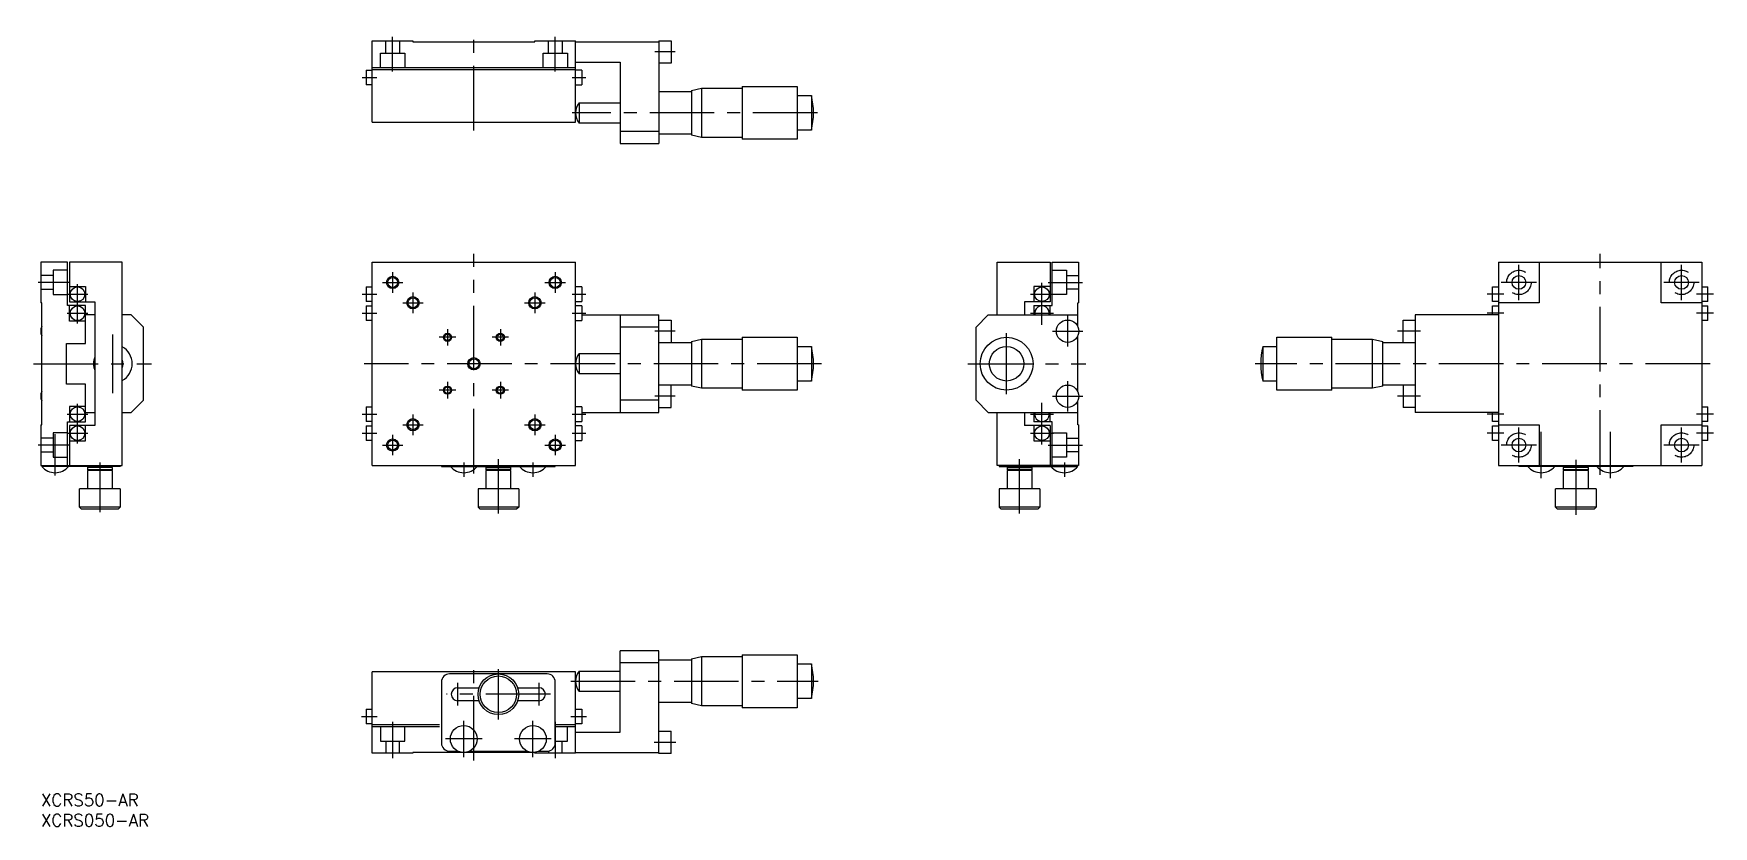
# Model space of a CAD drawing. Extents: x -2 to 411, y -8 to 187.
import ezdxf

# ---------------------------------------------------------------- set-up
doc = ezdxf.new("R2010")
doc.units = 0
doc.header["$LTSCALE"] = 0.5
doc.linetypes.add('CENTER', pattern=[50.8, 31.75, -6.35, 6.35, -6.35])
doc.linetypes.add('DASHED', pattern=[19.05, 12.7, -6.35])
for name, color, linetype in [('MSM_CENTER', 1, 'CENTER'), ('MSM_CONTINUOUS', 7, 'CONTINUOUS'), ('MSM_DASHED', 4, 'DASHED'), ('MSM_NARROW', 5, 'CONTINUOUS'), ('MSM_PART_NUMBER', 7, 'CONTINUOUS')]:
    doc.layers.add(name, color=color, linetype=linetype)
doc.styles.get("Standard").update_dxf_attribs({"font": 'txt.shx', "height": 3, "bigfont": 'bigfont.shx'})

msp = doc.modelspace()

# ---------------------------------------------------------------- linework, layer by layer
at = {"layer": 'MSM_CENTER'}
for p, q in [((86.5, 177.7), (86.5, 186.2)), ((106.5, 163.2), (106.5, 187)), ((126.5, 177.7), (126.5, 186.2)), ((156, 182.5), (151, 182.5)), ((79, 176.2), (82.63, 176.2)), ((130.63, 176.2), (134, 176.2)), ((191, 167.5), (130.63, 167.5)), ((106.5, 78.8), (106.5, 132.8)), ((383.5, 78.5), (383.5, 132.8)), ((86.5, 128.32), (86.5, 123.27)), ((126.5, 128.32), (126.5, 123.27)), ((363.5, 121.47), (363.5, 130.13)), ((403.5, 121.47), (403.5, 130.13)), ((7.21, 125.8), (-0.71, 125.8)), ((9, 115.69), (9, 125.41)), ((83.97, 125.8), (89.02, 125.8)), ((123.97, 125.8), (129.02, 125.8)), ((246.2, 115.4), (246.2, 125.7)), ((247.7, 125.8), (256.2, 125.8)), ((367.83, 125.8), (359.17, 125.8)), ((407.83, 125.8), (399.17, 125.8)), ((6.49, 122.9), (11.51, 122.9)), ((79, 122.9), (82.63, 122.9)), ((88.97, 120.8), (94.02, 120.8)), ((91.5, 123.32), (91.5, 118.27)), ((118.97, 120.8), (124.02, 120.8)), ((121.5, 123.32), (121.5, 118.27)), ((130.63, 122.9), (134, 122.9)), ((243.4, 122.9), (249, 122.9)), ((359.83, 122.9), (355.67, 122.9)), ((411.33, 122.9), (407.17, 122.9)), ((6.49, 118.2), (11.51, 118.2)), ((79, 118.2), (82.63, 118.2)), ((130.63, 118.2), (134, 118.2)), ((243.4, 118.2), (249, 118.2)), ((252.5, 117.55), (252.5, 110.05)), ((359.83, 118.2), (355.67, 118.2)), ((411.33, 118.2), (407.17, 118.2)), ((17.7, 98.59), (17.7, 113.01)), ((102.02, 112.3), (97.97, 112.3)), ((100, 114.32), (100, 110.27)), ((115.02, 112.3), (110.97, 112.3)), ((113, 114.32), (113, 110.27)), ((156, 113.8), (151, 113.8)), ((237.5, 98.3), (237.5, 113.3)), ((248.75, 113.8), (256.25, 113.8)), ((339.33, 113.8), (333.67, 113.8)), ((-1.8, 105.8), (27.2, 105.8)), ((192, 105.8), (79.5, 105.8)), ((228, 105.8), (257, 105.8)), ((410.5, 105.8), (298.67, 105.8)), ((102.02, 99.3), (97.97, 99.3)), ((100, 101.32), (100, 97.27)), ((115.02, 99.3), (110.97, 99.3)), ((113, 101.32), (113, 97.27)), ((252.5, 101.55), (252.5, 94.05)), ((9, 86.19), (9, 95.91)), ((156, 97.8), (151, 97.8)), ((246.2, 85.9), (246.2, 96.2)), ((248.75, 97.8), (256.25, 97.8)), ((339.33, 97.8), (333.67, 97.8)), ((6.49, 93.4), (11.51, 93.4)), ((79, 93.4), (82.63, 93.4)), ((91.5, 93.32), (91.5, 88.27)), ((121.5, 93.32), (121.5, 88.27)), ((130.63, 93.4), (134, 93.4)), ((243.4, 93.4), (249, 93.4)), ((359.83, 93.4), (355.67, 93.4)), ((411.33, 93.4), (407.17, 93.4)), ((3.5, 78.29), (3.5, 88.47)), ((6.49, 88.7), (11.51, 88.7)), ((79, 88.7), (82.63, 88.7)), ((86.5, 88.32), (86.5, 83.27)), ((88.97, 90.8), (94.02, 90.8)), ((118.97, 90.8), (124.02, 90.8)), ((126.5, 88.32), (126.5, 83.27)), ((130.63, 88.7), (134, 88.7)), ((243.4, 88.7), (249, 88.7)), ((359.83, 88.7), (355.67, 88.7)), ((363.5, 81.47), (363.5, 90.13)), ((369, 77.67), (369, 89.09)), ((386, 77.67), (386, 89.09)), ((403.5, 81.47), (403.5, 90.13)), ((411.33, 88.7), (407.17, 88.7)), ((7.21, 85.8), (-0.71, 85.8)), ((83.97, 85.8), (89.02, 85.8)), ((123.97, 85.8), (129.02, 85.8)), ((247.7, 85.8), (256.2, 85.8)), ((367.83, 85.8), (359.17, 85.8)), ((407.83, 85.8), (399.17, 85.8)), ((14.5, 81.51), (14.5, 69.29)), ((104, 81.5), (104, 78)), ((112.5, 69), (112.5, 82.3)), ((121, 81.5), (121, 78)), ((240.7, 69), (240.7, 82.3)), ((251.7, 81.5), (251.7, 78)), ((377.5, 82.13), (377.5, 68.67)), ((106.5, 8.2), (106.5, 32)), ((112.5, 18.31), (112.5, 30.69)), ((102.5, 21.71), (102.5, 27.29)), ((122.5, 21.71), (122.5, 27.29)), ((130.31, 27.7), (191.19, 27.7)), ((125.29, 24.5), (99.71, 24.5)), ((78.81, 19), (82.69, 19)), ((86.5, 17.69), (86.5, 8.81)), ((104, 9.01), (104, 17.99)), ((121, 9.01), (121, 17.99)), ((126.5, 17.69), (126.5, 8.81)), ((130.31, 19), (134.19, 19)), ((108.49, 13.5), (99.51, 13.5)), ((125.49, 13.5), (116.51, 13.5)), ((150.81, 12.7), (156.19, 12.7))]:
    msp.add_line(p, q, dxfattribs=at)
at = {"layer": 'MSM_CONTINUOUS'}
for p, q in [((81.5, 165.2), (81.5, 185.2)), ((81.5, 185.2), (91.5, 185.2)), ((91.5, 185.2), (91.5, 185)), ((91.5, 185), (121.5, 185)), ((121.5, 185.2), (131.5, 185.2)), ((121.5, 185), (121.5, 185.2)), ((131.5, 165.2), (131.5, 185.2)), ((131.5, 185), (152, 185)), ((152, 185.25), (152, 160)), ((152, 185.25), (155, 185.25)), ((155, 185.25), (155, 179.75)), ((80, 178), (81.5, 178)), ((80, 178), (80, 174.4)), ((81.5, 178.7), (131.5, 178.7)), ((81.5, 178.2), (131.5, 178.2)), ((131.5, 180), (142.5, 180)), ((133, 178), (131.5, 178)), ((133, 178), (133, 174.4)), ((142.5, 180), (142.5, 160)), ((155, 179.75), (152, 179.75)), ((81.5, 174.4), (80, 174.4)), ((131.5, 174.4), (133, 174.4)), ((160, 173), (162.5, 173.55)), ((162.5, 173.55), (172.5, 173.55)), ((162.5, 173.55), (162.5, 161.45)), ((172.5, 174), (186, 174)), ((172.5, 174), (172.5, 161)), ((186, 174), (186, 161)), ((132.4, 170), (142.5, 170)), ((132.4, 170), (132.4, 165)), ((152, 172.75), (160, 172.75)), ((160, 173), (160, 162)), ((186, 171.75), (189.5, 171.75)), ((189.5, 171.75), (189.5, 163.25)), ((81.5, 165.2), (131.5, 165.2)), ((142.5, 165), (132.4, 165)), ((142.5, 163), (152, 163)), ((160, 162.25), (152, 162.25)), ((162.5, 161.45), (160, 162)), ((172.5, 161.45), (162.5, 161.45)), ((189.5, 163.25), (186, 163.25)), ((142.5, 160), (152, 160)), ((186, 161), (172.5, 161)), ((6.5, 130.8), (0, 130.8)), ((0, 130.8), (0, 120.8)), ((6.5, 120.1), (6.5, 130.8)), ((7, 130.8), (7, 121)), ((20, 130.8), (7, 130.8)), ((20, 80.8), (20, 130.8)), ((81.5, 130.8), (131.5, 130.8)), ((81.5, 80.8), (81.5, 130.8)), ((131.5, 80.8), (131.5, 130.8)), ((235.2, 130.8), (248.2, 130.8)), ((235.2, 117.8), (235.2, 130.8)), ((248.2, 130.8), (248.2, 121)), ((248.7, 130.8), (255.2, 130.8)), ((248.7, 120.1), (248.7, 130.8)), ((255.2, 130.8), (255.2, 120.8)), ((358.5, 130.8), (408.5, 130.8)), ((358.5, 130.8), (358.5, 80.8)), ((368.5, 130.8), (368.5, 120.8)), ((398.5, 120.8), (398.5, 130.8)), ((408.5, 130.8), (408.5, 80.8)), ((7, 124.8), (11, 124.8)), ((11, 124.8), (11, 121)), ((80, 124.7), (81.52, 124.7)), ((80, 124.7), (80, 121.1)), ((133, 124.7), (131.48, 124.7)), ((133, 124.7), (133, 121.1)), ((248.2, 124.8), (244.2, 124.8)), ((244.2, 124.8), (244.2, 121)), ((357, 124.7), (358.5, 124.7)), ((357, 121.1), (357, 124.7)), ((408.5, 124.7), (410, 124.7)), ((410, 121.1), (410, 124.7)), ((0.2, 120.8), (0, 120.8)), ((0.2, 90.8), (0.2, 120.8)), ((11, 120.1), (6.5, 120.1)), ((7, 121), (13.3, 121)), ((7, 116.3), (7, 120.1)), ((11, 110.8), (11, 120.1)), ((13.3, 121), (13.3, 90.6)), ((81.52, 121.1), (80, 121.1)), ((80, 120), (81.5, 120)), ((80, 120), (80, 116.4)), ((131.48, 121.1), (133, 121.1)), ((133, 120), (131.5, 120)), ((133, 120), (133, 116.4)), ((241.9, 121), (241.9, 117.8)), ((248.2, 121), (241.9, 121)), ((244.2, 120.1), (244.2, 117.8)), ((244.2, 120.1), (248.7, 120.1)), ((248.2, 117.8), (248.2, 120.1)), ((255, 114.95), (255, 120.8)), ((255, 120.8), (255.2, 120.8)), ((358.5, 121.1), (357, 121.1)), ((357, 120), (358.5, 120)), ((357, 117.8), (357, 120)), ((368.5, 120.8), (358.5, 120.8)), ((408.5, 120.8), (398.5, 120.8)), ((410, 121.1), (408.5, 121.1)), ((408.5, 120), (410, 120)), ((410, 116.4), (410, 120)), ((11, 116.3), (7, 116.3)), ((13.3, 117.8), (11, 117.8)), ((22.2, 117.8), (20, 117.8)), ((25.2, 114.8), (22.2, 117.8)), ((81.5, 116.4), (80, 116.4)), ((131.5, 116.4), (133, 116.4)), ((133, 117.8), (152, 117.8)), ((142.5, 117.8), (142.5, 93.8)), ((152, 93.8), (152, 117.8)), ((152, 116.55), (155, 116.55)), ((155, 116.55), (155, 111.05)), ((233, 117.8), (230, 114.8)), ((233, 117.8), (255, 117.8)), ((335, 116.55), (338, 116.55)), ((335, 111.05), (335, 116.55)), ((358.5, 117.8), (338, 117.8)), ((338, 117.8), (338, 93.8)), ((410, 116.4), (408.5, 116.4)), ((25.2, 96.8), (25.2, 114.8)), ((152, 114.8), (142.5, 114.8)), ((160, 111.3), (162.5, 111.85)), ((162.5, 111.85), (172.5, 111.85)), ((162.5, 111.85), (162.5, 99.75)), ((172.5, 112.3), (186, 112.3)), ((172.5, 112.3), (172.5, 99.3)), ((186, 112.3), (186, 99.3)), ((230, 96.8), (230, 114.8)), ((255, 98.95), (255, 112.65)), ((304, 112.3), (317.5, 112.3)), ((304, 99.3), (304, 112.3)), ((317.5, 99.3), (317.5, 112.3)), ((317.5, 111.85), (327.5, 111.85)), ((327.5, 111.85), (330, 111.3)), ((327.5, 99.75), (327.5, 111.85)), ((6.3, 100.8), (6.3, 110.8)), ((6.3, 110.8), (11, 110.8)), ((132.4, 108.3), (142.5, 108.3)), ((132.4, 108.3), (132.4, 103.3)), ((152, 111.05), (160, 111.05)), ((160, 111.3), (160, 100.3)), ((186, 110.05), (189.5, 110.05)), ((189.5, 110.05), (189.5, 101.55)), ((300.5, 110.05), (304, 110.05)), ((300.5, 110.05), (300.5, 101.55)), ((330, 100.3), (330, 111.3)), ((330, 111.05), (338, 111.05)), ((142.5, 103.3), (132.4, 103.3)), ((11, 100.8), (6.3, 100.8)), ((11, 91.5), (11, 100.8)), ((160, 100.55), (152, 100.55)), ((155, 95.05), (155, 100.55)), ((162.5, 99.75), (160, 100.3)), ((172.5, 99.75), (162.5, 99.75)), ((186, 99.3), (172.5, 99.3)), ((189.5, 101.55), (186, 101.55)), ((304, 101.55), (300.5, 101.55)), ((317.5, 99.3), (304, 99.3)), ((327.5, 99.75), (317.5, 99.75)), ((330, 100.3), (327.5, 99.75)), ((338, 100.55), (330, 100.55)), ((335, 100.55), (335, 95.05)), ((7, 95.3), (7, 91.5)), ((11, 95.3), (7, 95.3)), ((22.2, 93.8), (25.2, 96.8)), ((80, 95.2), (81.5, 95.2)), ((80, 95.2), (80, 91.6)), ((133, 95.2), (131.5, 95.2)), ((133, 95.2), (133, 91.6)), ((152, 96.8), (142.5, 96.8)), ((152, 95.05), (155, 95.05)), ((230, 96.8), (233, 93.8)), ((255, 90.8), (255, 96.65)), ((338, 95.05), (335, 95.05)), ((408.5, 95.2), (410, 95.2)), ((410, 91.6), (410, 95.2)), ((6.5, 80.8), (6.5, 91.5)), ((6.5, 91.5), (11, 91.5)), ((11, 93.8), (13.3, 93.8)), ((20, 93.8), (22.2, 93.8)), ((81.52, 91.6), (80, 91.6)), ((131.48, 91.6), (133, 91.6)), ((133, 93.8), (152, 93.8)), ((233, 93.8), (255, 93.8)), ((235.2, 80.8), (235.2, 93.8)), ((241.9, 93.8), (241.9, 90.6)), ((244.2, 93.8), (244.2, 91.5)), ((248.7, 91.5), (244.2, 91.5)), ((248.2, 91.5), (248.2, 93.8)), ((248.7, 80.8), (248.7, 91.5)), ((358.5, 93.8), (338, 93.8)), ((357, 91.6), (357, 93.8)), ((358.5, 91.6), (357, 91.6)), ((410, 91.6), (408.5, 91.6)), ((0, 90.8), (0, 80.8)), ((0, 90.8), (0.2, 90.8)), ((7, 90.6), (7, 80.8)), ((13.3, 90.6), (7, 90.6)), ((7, 86.8), (11, 86.8)), ((11, 86.8), (11, 90.6)), ((80, 90.5), (81.5, 90.5)), ((80, 90.5), (80, 86.9)), ((81.52, 86.9), (80, 86.9)), ((131.48, 86.9), (133, 86.9)), ((133, 90.5), (131.5, 90.5)), ((133, 90.5), (133, 86.9)), ((248.2, 90.6), (241.9, 90.6)), ((244.2, 90.6), (244.2, 86.8)), ((244.2, 86.8), (248.2, 86.8)), ((248.2, 90.6), (248.2, 80.8)), ((255.2, 90.8), (255, 90.8)), ((255.2, 90.8), (255.2, 80.8)), ((357, 90.5), (358.5, 90.5)), ((357, 86.9), (357, 90.5)), ((358.5, 86.9), (357, 86.9)), ((358.5, 90.8), (368.5, 90.8)), ((368.5, 90.8), (368.5, 80.8)), ((398.5, 80.8), (398.5, 90.8)), ((398.5, 90.8), (408.5, 90.8)), ((408.5, 90.5), (410, 90.5)), ((410, 86.9), (408.5, 86.9)), ((410, 86.9), (410, 90.5)), ((0, 80.8), (20, 80.8)), ((19.5, 80.5), (0.2, 80.5)), ((0.5, 80.8), (0.5, 80.5)), ((11.5, 80.3), (11.7, 80.5)), ((11.5, 79.7), (11.5, 80.3)), ((17.5, 80.3), (11.5, 80.3)), ((11.7, 79.5), (11.5, 79.7)), ((17.5, 79.7), (11.5, 79.7)), ((11.5, 75), (11.5, 79.5)), ((17.5, 79.5), (11.5, 79.5)), ((17.3, 80.5), (17.5, 80.3)), ((17.5, 79.7), (17.3, 79.5)), ((17.5, 80.3), (17.5, 79.7)), ((17.5, 79.5), (17.5, 75)), ((19.5, 80.8), (19.5, 80.5)), ((81.5, 80.8), (131.5, 80.8)), ((98.5, 80.8), (98.5, 80.5)), ((98.5, 80.5), (126.5, 80.5)), ((109.5, 80.3), (109.7, 80.5)), ((109.5, 79.7), (109.5, 80.3)), ((109.5, 80.3), (115.5, 80.3)), ((109.7, 79.5), (109.5, 79.7)), ((115.5, 79.7), (109.5, 79.7)), ((109.5, 75), (109.5, 79.5)), ((115.5, 79.5), (109.5, 79.5)), ((115.3, 80.5), (115.5, 80.3)), ((115.5, 79.7), (115.3, 79.5)), ((115.5, 80.3), (115.5, 79.7)), ((115.5, 79.5), (115.5, 75)), ((126.5, 80.5), (126.5, 80.8)), ((255.2, 80.8), (235.2, 80.8)), ((235.7, 80.8), (235.7, 80.5)), ((235.7, 80.5), (255, 80.5)), ((237.7, 80.3), (237.9, 80.5)), ((237.7, 79.7), (237.7, 80.3)), ((237.7, 80.3), (243.7, 80.3)), ((237.9, 79.5), (237.7, 79.7)), ((243.7, 79.7), (237.7, 79.7)), ((237.7, 75), (237.7, 79.5)), ((243.7, 79.5), (237.7, 79.5)), ((243.5, 80.5), (243.7, 80.3)), ((243.7, 79.7), (243.5, 79.5)), ((243.7, 80.3), (243.7, 79.7)), ((243.7, 79.5), (243.7, 75)), ((254.7, 80.5), (254.7, 80.8)), ((358.5, 80.8), (408.5, 80.8)), ((363.5, 80.8), (363.5, 80.5)), ((391.5, 80.5), (363.5, 80.5)), ((374.5, 80.3), (374.7, 80.5)), ((374.5, 79.7), (374.5, 80.3)), ((380.5, 80.3), (374.5, 80.3)), ((374.7, 79.5), (374.5, 79.7)), ((380.5, 79.7), (374.5, 79.7)), ((374.5, 75), (374.5, 79.5)), ((380.5, 79.5), (374.5, 79.5)), ((380.3, 80.5), (380.5, 80.3)), ((380.5, 79.7), (380.3, 79.5)), ((380.5, 80.3), (380.5, 79.7)), ((380.5, 79.5), (380.5, 75)), ((391.5, 80.8), (391.5, 80.5)), ((9.5, 70.5), (9.5, 75)), ((19.5, 75), (9.5, 75)), ((19.5, 75), (19.5, 70.5)), ((117.5, 75), (107.5, 75)), ((107.5, 75), (107.5, 70.5)), ((117.5, 75), (117.5, 70.5)), ((245.7, 75), (235.7, 75)), ((235.7, 75), (235.7, 70.5)), ((245.7, 75), (245.7, 70.5)), ((372.5, 70.5), (372.5, 75)), ((382.5, 75), (372.5, 75)), ((382.5, 75), (382.5, 70.5)), ((10, 70), (9.5, 70.5)), ((19.5, 70.5), (9.5, 70.5)), ((19.5, 70.5), (19, 70)), ((107.5, 70.5), (108, 70)), ((117.5, 70.5), (107.5, 70.5)), ((117.5, 70.5), (117, 70)), ((235.7, 70.5), (236.2, 70)), ((245.7, 70.5), (235.7, 70.5)), ((245.7, 70.5), (245.2, 70)), ((373, 70), (372.5, 70.5)), ((382.5, 70.5), (372.5, 70.5)), ((382.5, 70.5), (382, 70)), ((19, 70), (10, 70)), ((117, 70), (108, 70)), ((245.2, 70), (236.2, 70)), ((382, 70), (373, 70)), ((152, 35.2), (142.5, 35.2)), ((142.5, 15.2), (142.5, 35.2)), ((152, 9.95), (152, 35.2)), ((160, 33.2), (162.5, 33.75)), ((160, 33.2), (160, 22.2)), ((162.5, 33.75), (172.5, 33.75)), ((162.5, 33.75), (162.5, 21.65)), ((172.5, 34.2), (186, 34.2)), ((172.5, 34.2), (172.5, 21.2)), ((186, 34.2), (186, 21.2)), ((131.5, 30), (81.5, 30)), ((81.5, 10), (81.5, 30)), ((124.5, 29.5), (100.5, 29.5)), ((131.5, 10), (131.5, 30)), ((132.4, 30.2), (142.5, 30.2)), ((132.4, 30.2), (132.4, 25.2)), ((152, 32.2), (142.5, 32.2)), ((152, 32.95), (160, 32.95)), ((186, 31.95), (189.5, 31.95)), ((189.5, 31.95), (189.5, 23.45)), ((98.5, 27.5), (98.5, 12.5)), ((102.5, 26.1), (107.76, 26.1)), ((117.24, 26.1), (122.5, 26.1)), ((126.5, 12.5), (126.5, 27.5)), ((142.5, 25.2), (132.4, 25.2)), ((80, 20.8), (81.5, 20.8)), ((80, 20.8), (80, 17.2)), ((107.76, 22.9), (102.5, 22.9)), ((122.5, 22.9), (117.24, 22.9)), ((131.5, 20.8), (133, 20.8)), ((133, 20.8), (133, 17.2)), ((160, 22.45), (152, 22.45)), ((162.5, 21.65), (160, 22.2)), ((172.5, 21.65), (162.5, 21.65)), ((186, 21.2), (172.5, 21.2)), ((189.5, 23.45), (186, 23.45)), ((81.5, 17.2), (80, 17.2)), ((98, 17), (81.5, 17)), ((131.5, 17), (126.5, 17)), ((133, 17.2), (131.5, 17.2)), ((98, 16.5), (81.5, 16.5)), ((131.5, 16.5), (126.5, 16.5)), ((131.5, 15.2), (142.5, 15.2)), ((152, 15.45), (155, 15.45)), ((155, 9.95), (155, 15.45)), ((91.5, 10), (81.5, 10)), ((121.5, 10.2), (91.5, 10.2)), ((91.5, 10.2), (91.5, 10)), ((100.5, 10.5), (102.63, 10.5)), ((105.37, 10.5), (119.63, 10.5)), ((121.5, 10), (121.5, 10.2)), ((131.5, 10), (121.5, 10)), ((122.37, 10.5), (124.5, 10.5)), ((131.5, 10.2), (152, 10.2)), ((155, 9.95), (152, 9.95))]:
    msp.add_line(p, q, dxfattribs=at)
for centre, radius in [((9, 122.9), 1.8), ((86.5, 125.8), 1.23), ((126.5, 125.8), 1.23), ((246.2, 122.9), 1.8), ((363.5, 125.8), 1.7), ((403.5, 125.8), 1.7), ((9, 118.2), 1.8), ((91.5, 120.8), 1.23), ((121.5, 120.8), 1.23), ((252.5, 113.8), 2.75), ((100, 112.3), 0.783), ((113, 112.3), 0.783), ((237.5, 105.8), 6.5), ((237.5, 105.8), 4.25), ((106.5, 105.8), 1.23), ((100, 99.3), 0.783), ((113, 99.3), 0.783), ((252.5, 97.8), 2.75), ((9, 93.4), 1.8), ((91.5, 90.8), 1.23), ((121.5, 90.8), 1.23), ((9, 88.7), 1.8), ((86.5, 85.8), 1.23), ((126.5, 85.8), 1.23), ((246.2, 88.7), 1.8), ((363.5, 85.8), 1.7), ((403.5, 85.8), 1.7), ((112.5, 24.5), 5), ((112.5, 24.5), 4.5), ((104, 13.5), 3.3), ((121, 13.5), 3.3)]:
    msp.add_circle(centre, radius, dxfattribs=at)
for centre, radius, start, end in [((135.42, 167.5), 3.92, 140.4023, 219.5978), ((171.69, 167.5), 18.31, 346.5803, 13.4197), ((246.2, 118.2), 1.8, 347.1604, 192.8396), ((2.7, 113.8), 2.75, 155.38, 204.62), ((17.7, 105.8), 4.75, 157.8676, 202.1324), ((17.7, 105.8), 4.75, 298.9608, 61.0392), ((135.42, 105.8), 3.92, 140.4023, 219.5978), ((171.69, 105.8), 18.31, 346.5803, 13.4197), ((318.31, 105.8), 18.31, 166.5803, 193.4197), ((17.7, 105.8), 2.5, 336.9261, 23.0739), ((2.7, 97.8), 2.75, 155.38, 204.62), ((246.2, 93.4), 1.8, 167.1604, 12.8396), ((3.5, 83.38), 4.38, 221.1121, 318.8879), ((104, 83.37), 4.37, 221.0348, 318.9652), ((121, 83.37), 4.37, 221.0348, 318.9652), ((251.7, 83.37), 4.37, 221.0348, 318.9652), ((369, 83.38), 4.38, 221.1121, 318.8879), ((386, 83.38), 4.38, 221.1121, 318.8879), ((100.5, 27.5), 2, 90, 180), ((124.5, 27.5), 2, 360, 90), ((135.42, 27.7), 3.92, 140.4022, 219.5978), ((171.69, 27.7), 18.31, 346.5803, 13.4197), ((102.5, 24.5), 1.6, 90, 270), ((122.5, 24.5), 1.6, 270, 90), ((100.5, 12.5), 2, 180, 270), ((124.5, 12.5), 2, 270, 360)]:
    msp.add_arc(centre, radius, start, end, dxfattribs=at)
at = {"layer": 'MSM_DASHED'}
for p, q in [((83.5, 182.2), (89.5, 182.2)), ((83.5, 178.7), (83.5, 182.2)), ((84.8, 182.2), (84.8, 185.2)), ((88.2, 185.2), (88.2, 182.2)), ((89.5, 182.2), (89.5, 178.7)), ((123.5, 182.2), (129.5, 182.2)), ((123.5, 178.7), (123.5, 182.2)), ((124.8, 182.2), (124.8, 185.2)), ((128.2, 185.2), (128.2, 182.2)), ((129.5, 182.2), (129.5, 178.7)), ((3, 128.8), (3, 122.8)), ((6.5, 128.8), (3, 128.8)), ((248.7, 128.8), (252.2, 128.8)), ((252.2, 128.8), (252.2, 122.8)), ((3, 127.5), (0, 127.5)), ((0, 124.1), (3, 124.1)), ((252.2, 127.5), (255.2, 127.5)), ((255.2, 124.1), (252.2, 124.1)), ((3, 122.8), (6.5, 122.8)), ((252.2, 122.8), (248.7, 122.8)), ((3, 87.5), (0, 87.5)), ((3, 88.8), (3, 82.8)), ((6.5, 88.8), (3, 88.8)), ((248.7, 88.8), (252.2, 88.8)), ((252.2, 88.8), (252.2, 82.8)), ((252.2, 87.5), (255.2, 87.5)), ((0, 84.1), (3, 84.1)), ((3, 82.8), (6.5, 82.8)), ((252.2, 82.8), (248.7, 82.8)), ((255.2, 84.1), (252.2, 84.1)), ((83.5, 16.5), (83.5, 13)), ((83.5, 13), (89.5, 13)), ((84.8, 13), (84.8, 10)), ((88.2, 10), (88.2, 13)), ((89.5, 13), (89.5, 16.5)), ((126.5, 13), (129.5, 13)), ((128.2, 10), (128.2, 13)), ((129.5, 13), (129.5, 16.5)), ((124.8, 10.52), (124.8, 10))]:
    msp.add_line(p, q, dxfattribs=at)
for centre in [(363.5, 125.8), (403.5, 125.8), (363.5, 85.8), (403.5, 85.8)]:
    msp.add_circle(centre, 3, dxfattribs=at)
at = {"layer": 'MSM_NARROW'}
for centre, radius in [((86.5, 125.8), 1.5), ((126.5, 125.8), 1.5), ((91.5, 120.8), 1.5), ((121.5, 120.8), 1.5), ((100, 112.3), 1), ((113, 112.3), 1), ((106.5, 105.8), 1.5), ((100, 99.3), 1), ((113, 99.3), 1), ((91.5, 90.8), 1.5), ((121.5, 90.8), 1.5), ((86.5, 85.8), 1.5), ((126.5, 85.8), 1.5)]:
    msp.add_circle(centre, radius, dxfattribs=at)

# ---------------------------------------------------------------- texts
at = {"layer": 'MSM_PART_NUMBER'}
for s, p in [('XCRS50-AR', (0, -3)), ('XCRS050-AR', (0, -8))]:
    msp.add_text(s, height=3, dxfattribs=at).set_placement(p)

doc.saveas('drawing.dxf')
